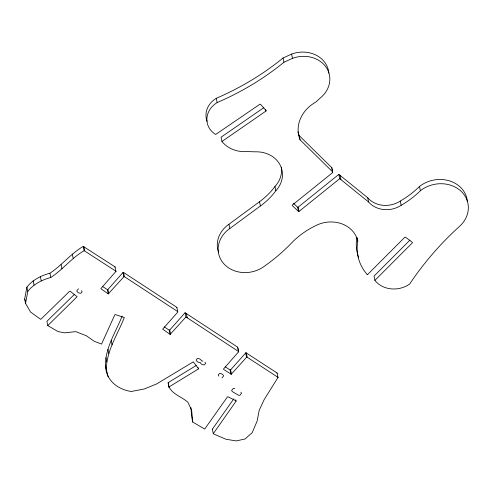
<?xml version="1.0" encoding="UTF-8"?>
<svg xmlns="http://www.w3.org/2000/svg" width="493" height="493" viewBox="0 0 493 493"><rect width="100%" height="100%" fill="white"/><g stroke="black" fill="none" stroke-linecap="round" stroke-linejoin="round"><path stroke-width="0.74" d="M164.329 326.927L169.235 330.131L169.74 330.014L185.066 312.728L185.966 316.981L238.729 351.632L223.532 368.998L223.637 369.436L231.266 374.255L246.802 356.987L278.064 377.391L264.242 399.466L259.244 410.213L257.143 421.022L252.206 432.607L245.095 438.973L236.221 440.921L225.997 439.263L213.216 433.778L236.061 401.191L235.9 400.766L227.932 396.742L227.439 396.908L204.687 429.064L192.763 422.063L191.869 417.805L190.883 407.477M192.763 422.063L191.641 410.262L187.827 402.146C182.046 397.081 172.26 394.117 169.037 386.913L198.371 368.98L198.432 368.524L193.318 361.85L156.564 383.973L144.289 388.971L131.218 391.491C117.371 389.353 105.946 380.22 105.477 365.59C105.255 347.694 115.744 332.122 122.147 316.081M106.377 369.842C106.229 350.911 117.667 334.568 124.304 317.541L115.27 314.552L114.814 314.799L101.558 344.077L94.212 341.273L86.374 335.764L75.879 331.641L64.503 332.83L57.989 331.567L47.79 325.559L46.897 321.3L74.542 294.272M233.848 398.794L212.354 429.193L212.508 429.693M277.121 373.392L277.029 372.936L245.908 352.729L230.601 369.861L230.095 369.984L225.19 366.78M47.79 325.559L77.124 296.706L70.111 291.203L69.593 291.289L40.746 319.365L30.584 312.075L25.55 303.392L24.65 299.134L26.905 287.117C32.655 279.808 41.092 275.618 49.904 273.221C61.915 265.32 70.776 253.661 83.255 246.408L114.986 266.836L115.048 267.335M25.55 303.392L27.805 291.369L26.905 287.117M185.966 316.981L170.128 334.39L162.672 329.145L177.788 312.087L177.726 311.588L124.446 276.696L123.866 276.783L108.287 293.896L100.825 288.651L116.028 271.292L84.155 250.666C71.676 257.919 62.814 269.579 50.804 277.479C41.985 279.876 33.549 284.06 27.805 291.369M176.888 307.829L176.827 307.33L123.546 272.444L122.967 272.524L107.899 289.52L107.388 289.637L102.489 286.433M237.749 347.682L237.688 347.177L185.066 312.728M263.866 107.628L221.043 137.22L221.942 141.479L266.023 111.011L266.047 110.561L260.452 104.202L259.934 104.208L215.675 134.466A22.37 19.295 -11.9 0 1 217.16 102.556L216.261 98.298A256.939 221.616 -11.9 0 0 283.074 57.989L291.609 54.088A27.959 24.114 -11.9 0 1 328.88 73.186M331.832 168.286L331.875 167.78L299.189 135.581A35.718 30.806 -11.9 0 1 297.957 131.736M293.477 203.27L297.599 207.214L298.117 207.177L338.839 174.393L339.732 178.651L299.017 211.435L298.499 211.472L292.306 205.556L292.294 205.106L332.726 172.544L331.875 167.78M196.171 365.516L168.138 382.654L168.914 387.412M78.405 288.799L76.785 290.802A4.178 3.605 -11.9 0 0 80.914 293.243L82.128 291.739L81.505 290.63M221.979 377.946L223.6 375.943A4.178 3.605 -11.9 0 0 219.471 373.503L218.257 375.007L218.886 376.116M409.899 240.146L374.014 276.105L374.908 280.363A24.354 21.008 -11.9 0 0 409.652 284.067A318.86 275.02 -11.9 0 1 459.593 226.299A29.327 25.297 -11.9 0 0 460.782 190.97A29.327 25.297 -11.9 0 0 420.418 190.705A94.336 81.363 -11.9 0 1 401.166 205.328M374.908 280.363L412.425 242.772L412.351 242.328L405.382 237.115L404.864 237.207L367.723 274.41L367.094 274.41M218.072 250.764A28.668 24.724 -11.9 0 1 228.925 224.266L259.521 201.723A69.125 59.622 -11.9 0 0 274.958 186.477A27.99 24.145 -11.9 0 0 281.337 167.17M367.094 274.41A52.048 44.894 -11.9 0 1 357.801 241.243A29.149 25.143 -11.9 0 0 316.13 225.424A80.119 69.106 -11.9 0 0 292.386 242.112A182.675 157.557 -11.9 0 1 264.803 265.937A28.668 24.724 -11.9 0 1 224.161 264.125A28.668 24.724 -11.9 0 1 229.824 228.524L260.421 205.982A69.125 59.622 -11.9 0 0 275.852 190.736A27.99 24.145 -11.9 0 0 280.049 164.859A27.99 24.145 -11.9 0 0 255.3 151.813L246.962 151.591A29.481 25.426 -11.9 0 1 221.942 141.479M217.16 102.556A256.939 221.616 -11.9 0 0 283.974 62.247L292.503 58.347A27.959 24.114 -11.9 0 1 325.978 67.036A27.959 24.114 -11.9 0 1 320.327 97.934L315.73 102.119A35.718 30.806 -11.9 0 0 300.083 139.839L332.775 172.039M202.919 361.061L201.483 360.95A4.178 3.605 -11.9 0 0 197.348 358.51L196.134 360.013A4.178 3.605 -11.9 0 0 200.263 362.454A4.178 3.605 -11.9 0 0 204.392 364.894L205.612 363.39L204.983 362.281M234.686 388.533L233.244 388.422L231.624 390.425L232.252 391.541L238.446 395.195L239.881 395.306L241.502 393.303L240.88 392.194M338.839 174.393L367.686 197.718A23.732 20.472 -11.9 0 0 400.267 201.07A94.336 81.363 -11.9 0 0 419.518 186.446A29.327 25.297 -11.9 0 1 449.659 180.925A29.327 25.297 -11.9 0 1 467.382 201.625M339.732 178.651L368.585 201.976A23.732 20.472 -11.9 0 0 401.166 205.328L400.267 201.07M24.65 299.134L25.371 300.379M105.477 365.59L108.127 376.948M419.518 186.446L420.412 190.705M367.686 197.718L368.585 201.976M357.055 237.694L357.801 241.243M340.028 175.36L340.922 179.612M331.98 168.994L332.726 172.544M291.609 54.088L292.503 58.347M283.074 57.989L283.974 62.247M299.189 135.581L300.083 139.839M298.117 207.177L299.017 211.435M297.599 207.214L298.499 211.472M265.721 109.594L266.023 111.011M274.958 186.477L275.852 190.736M259.521 201.723L260.421 205.982M277.029 372.936L278.021 377.65M228.925 224.266L229.824 228.524M246.247 352.785L247.147 357.043M245.674 352.865L246.568 357.123M237.688 347.177L238.587 351.435M237.897 348.391L238.649 351.934M230.601 369.861L231.5 374.119M230.095 369.984L230.989 374.236M235.765 399.768L236.061 401.191M212.354 429.193L213.253 433.446M198.075 367.556L198.371 368.98M186.366 313.579L187.266 317.831M176.827 307.33L177.726 311.588M169.74 330.014L170.64 334.272M169.235 330.131L170.128 334.39M168.138 382.654L169.037 386.913M123.546 272.444L124.446 276.696M122.967 272.524L123.866 276.783M114.986 266.836L115.941 271.594M107.899 289.52L108.793 293.779M107.388 289.637L108.287 293.896M111.165 340.534L112.065 344.792M107.936 349.297L108.836 353.555M83.761 246.389L84.654 250.647M83.255 246.408L84.155 250.666M105.878 357.721L106.778 361.973M72.274 254.068L73.174 258.326M61.107 264.624L62.007 268.882M49.904 273.221L50.804 277.479M40.352 276.555L41.246 280.813M33.136 280.831L34.035 285.09M358.608 257.383A52.048 44.894 -11.9 0 1 356.778 237.725M218.584 252.33A28.668 24.724 -11.9 0 1 218.233 251.288M207.122 121.333A22.37 19.295 -11.9 0 1 216.261 98.298"/></g></svg>
